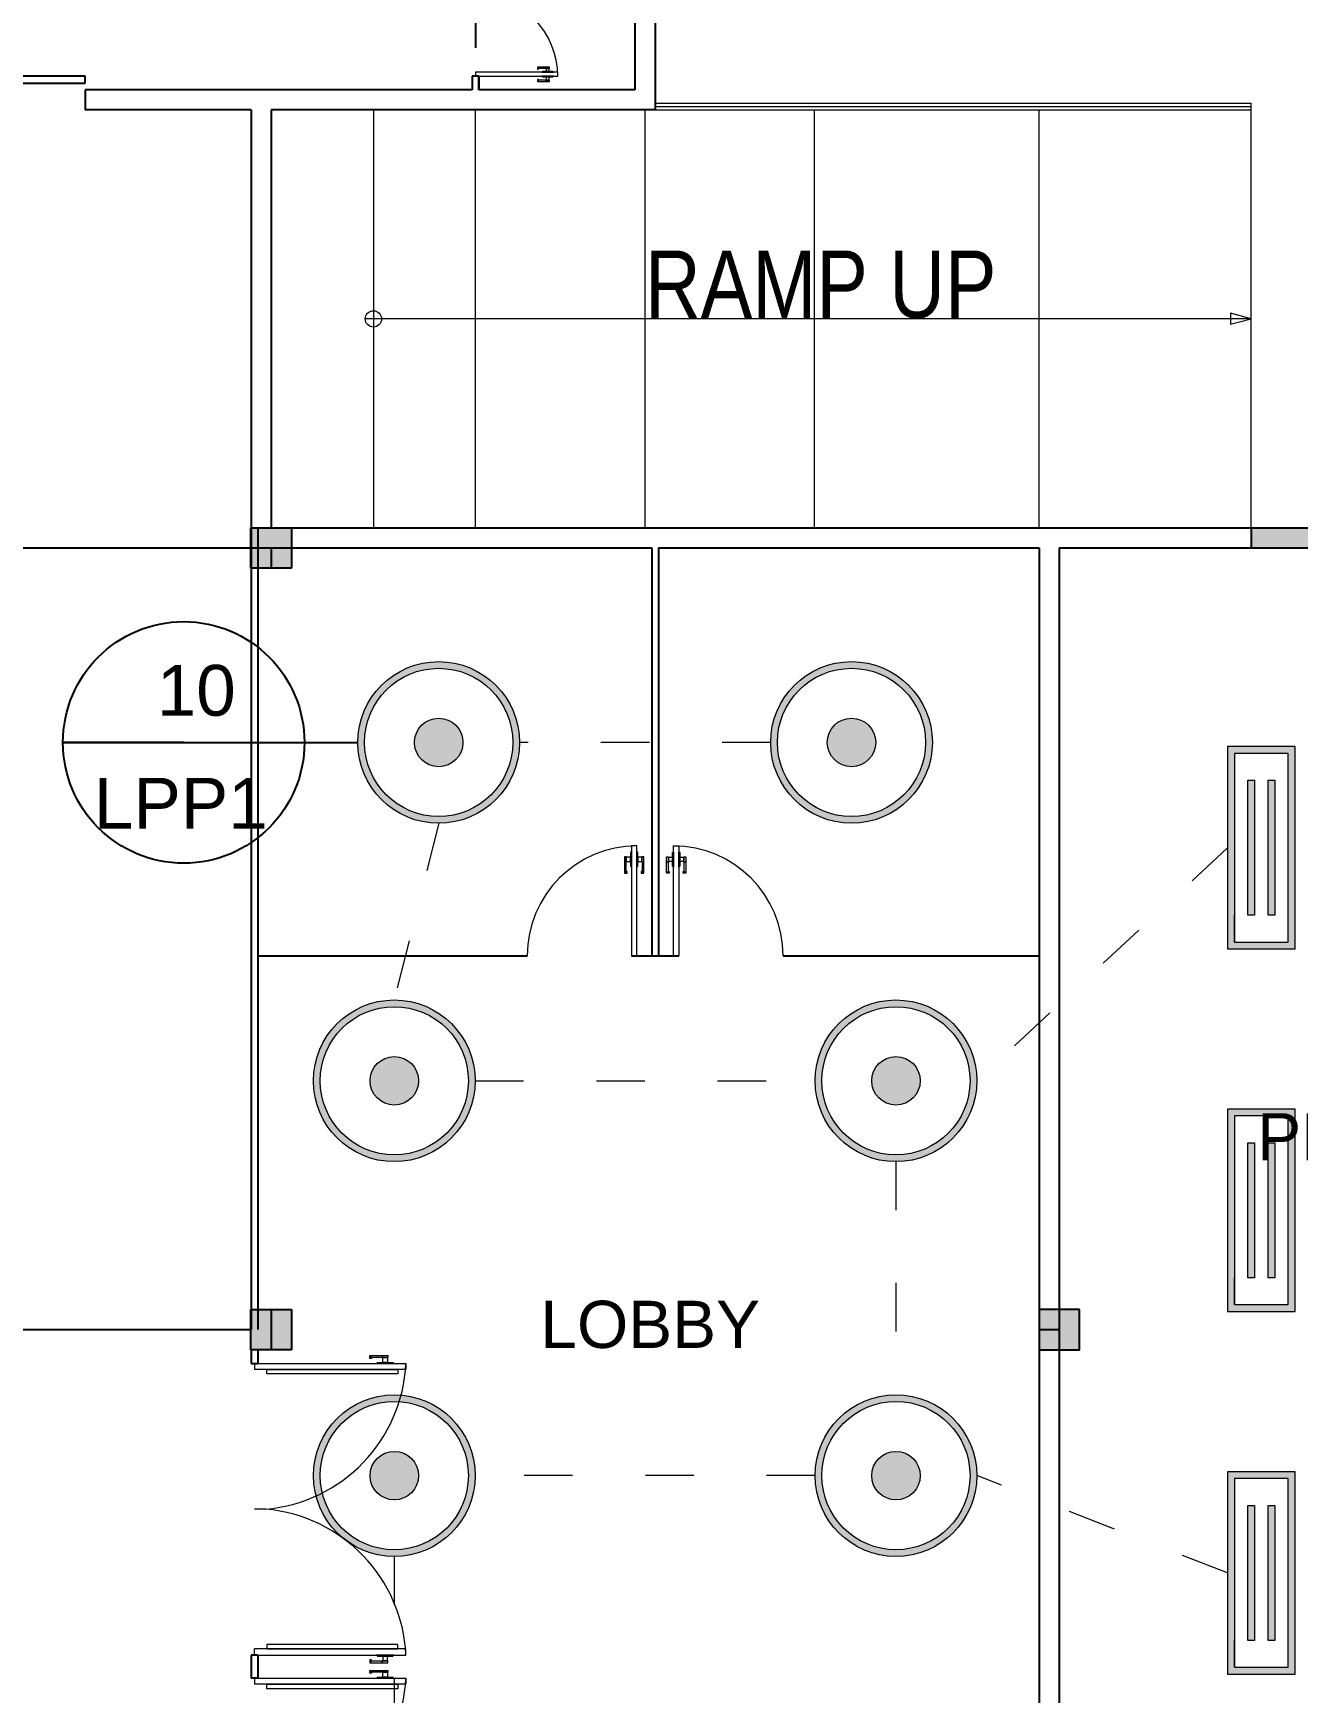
# Model space of a CAD drawing. Header units: millimetres. Extents: x 3339 to 2017737, y 4955 to 2748989.
# Drawn here: x 1427623 to 1437011, y 1282015 to 1294329 of the extents above; entities that cross this region are included whole.
import ezdxf

# ---------------------------------------------------------------- set-up
doc = ezdxf.new("R2010")
doc.units = ezdxf.units.MM
doc.header["$LTSCALE"] = 30
doc.linetypes.add('ACAD_ISO03W100', pattern=[30, 12, -18])
for name, color, linetype, lineweight in [('A-DETL-GENF', 92, 'Continuous', 13), ('A-DOOR', 31, 'Continuous', 13), ('LIGHT LINES', 6, 'ACAD_ISO03W100', 13), ('LIGHTS', 6, 'Continuous', 13), ('STAIR', 1, 'Continuous', 5)]:
    doc.layers.add(name, color=color, linetype=linetype, lineweight=lineweight)
for name, color, linetype in [('DIM LINES', 7, 'Continuous'), ('TEXT', 7, 'Continuous'), ('window', 92, 'Continuous')]:
    doc.layers.add(name, color=color, linetype=linetype)
doc.styles.add('Arial Narrow', font='ARIALN.TTF', dxfattribs={"height": 200})
doc.styles.get("Standard").update_dxf_attribs({"font": 'arial.ttf'})
doc.dimstyles.new('GREEN', dxfattribs={"dimtxt": 1000, "dimasz": 600, "dimexe": 0.18, "dimexo": 0.0625, "dimgap": 0.09, "dimtad": 2, "dimdec": 0, "dimzin": 0, "dimdsep": 46, "dimtxsty": 'Standard', "dimblk": 'ARCHTICK', "dimcen": 0.09, "dimclrd": 3, "dimclre": 3, "dimclrt": 2, "dimadec": 0, "dimazin": 0, "dimtfac": 1, "dimtdec": 0, "dimtofl": 0, "dimtmove": 0, "dimatfit": 3, "dimfxl": 1, "dimtolj": 1, "dimtzin": 0, "dimarcsym": 0})

# ---------------------------------------------------------------- blocks, each defined once
blk = doc.blocks.new('_ArchTick')
at = {"color": 0, "linetype": 'ByBlock', "const_width": 0.15}
blk.add_lwpolyline([(-0.5, -0.5), (0.5, 0.5)], dxfattribs=at)
blk = doc.blocks.new('*D605')
at = {"layer": 'Defpoints', "color": 0, "transparency": 16777216}
for p in [(1412530, 1308509), (1429240, 1308509), (1429240, 1238709)]:
    blk.add_point(p, dxfattribs=at)
at = {"layer": 'DIM LINES', "color": 3, "linetype": 'ByBlock', "lineweight": -2, "transparency": 16777216}
for p, q in [((1429240, 1308509), (1412530, 1308509)), ((1412530, 1238709), (1412530, 1308509)), ((1429240, 1238709), (1412530, 1238709))]:
    blk.add_line(p, q, dxfattribs=at)
at = {"layer": 'DIM LINES', "color": 3, "lineweight": -2, "transparency": 16777216, "xscale": 600, "yscale": 600, "zscale": 600}
for p, rotation in [((1412530, 1308509), 90), ((1412530, 1238709), 270)]:
    blk.add_blockref('_ArchTick', p, dxfattribs=dict(at, rotation=rotation))
at = {"layer": 'DIM LINES', "color": 2, "transparency": 16777216, "insert": (1412020, 1273609), "char_height": 1000, "attachment_point": 5, "rotation": 90}
blk.add_mtext('\\A1;69800', dxfattribs=at)
blk = doc.blocks.new('*D852')
at = {"layer": 'Defpoints', "color": 0, "transparency": 16777216}
for p in [(1473240, 1319497), (1429240, 1308509), (1473240, 1289653)]:
    blk.add_point(p, dxfattribs=at)
at = {"layer": 'DIM LINES', "color": 3, "linetype": 'ByBlock', "lineweight": -2, "transparency": 16777216}
for p, q in [((1429240, 1308509), (1429240, 1319497)), ((1473240, 1289654), (1473240, 1319497)), ((1429240, 1319497), (1473240, 1319497))]:
    blk.add_line(p, q, dxfattribs=at)
at = {"layer": 'DIM LINES', "color": 3, "lineweight": -2, "transparency": 16777216, "xscale": 600, "yscale": 600, "zscale": 600, "rotation": 180}
blk.add_blockref('_ArchTick', (1429240, 1319497), dxfattribs=at)
at = {"layer": 'DIM LINES', "color": 3, "lineweight": -2, "transparency": 16777216, "xscale": 600, "yscale": 600, "zscale": 600}
blk.add_blockref('_ArchTick', (1473240, 1319497), dxfattribs=at)
at = {"layer": 'DIM LINES', "color": 2, "transparency": 16777216, "insert": (1451240, 1320008), "char_height": 1000, "attachment_point": 5}
blk.add_mtext('\\A1;44000', dxfattribs=at)
blk = doc.blocks.new('*D857')
at = {"layer": 'Defpoints', "color": 0, "transparency": 16777216}
for p in [(1417228, 1284709), (1429240, 1284709), (1429240, 1261709)]:
    blk.add_point(p, dxfattribs=at)
at = {"layer": 'DIM LINES', "color": 3, "linetype": 'ByBlock', "lineweight": -2, "transparency": 16777216}
for p, q in [((1429240, 1284709), (1417228, 1284709)), ((1417228, 1261709), (1417228, 1284709)), ((1429240, 1261709), (1417228, 1261709))]:
    blk.add_line(p, q, dxfattribs=at)
at = {"layer": 'DIM LINES', "color": 3, "lineweight": -2, "transparency": 16777216, "xscale": 600, "yscale": 600, "zscale": 600}
for p, rotation in [((1417228, 1284709), 90), ((1417228, 1261709), 270)]:
    blk.add_blockref('_ArchTick', p, dxfattribs=dict(at, rotation=rotation))
at = {"layer": 'DIM LINES', "color": 2, "transparency": 16777216, "insert": (1416717, 1273209), "char_height": 1000, "attachment_point": 5, "rotation": 90}
blk.add_mtext('\\A1;23000', dxfattribs=at)
blk = doc.blocks.new('*D858')
at = {"layer": 'Defpoints', "color": 0, "transparency": 16777216}
for p in [(1417228, 1308509), (1429240, 1308509), (1429240, 1284709)]:
    blk.add_point(p, dxfattribs=at)
at = {"layer": 'DIM LINES', "color": 3, "linetype": 'ByBlock', "lineweight": -2, "transparency": 16777216}
for p, q in [((1429240, 1308509), (1417228, 1308509)), ((1417228, 1284709), (1417228, 1308509)), ((1429240, 1284709), (1417228, 1284709))]:
    blk.add_line(p, q, dxfattribs=at)
at = {"layer": 'DIM LINES', "color": 3, "lineweight": -2, "transparency": 16777216, "xscale": 600, "yscale": 600, "zscale": 600}
for p, rotation in [((1417228, 1308509), 90), ((1417228, 1284709), 270)]:
    blk.add_blockref('_ArchTick', p, dxfattribs=dict(at, rotation=rotation))
at = {"layer": 'DIM LINES', "color": 2, "transparency": 16777216, "insert": (1416717, 1296609), "char_height": 1000, "attachment_point": 5, "rotation": 90}
blk.add_mtext('\\A1;23800', dxfattribs=at)
blk = doc.blocks.new('*D647')
at = {"layer": 'Defpoints', "color": 0, "transparency": 16777216}
for p in [(1429390, 1296509), (1421516, 1290509), (1429390, 1290509)]:
    blk.add_point(p, dxfattribs=at)
at = {"layer": 'DIM LINES', "color": 3, "linetype": 'ByBlock', "lineweight": -2, "transparency": 16777216}
for p, q in [((1429390, 1296509), (1421516, 1296509)), ((1421516, 1296509), (1421516, 1290509)), ((1429390, 1290509), (1421516, 1290509))]:
    blk.add_line(p, q, dxfattribs=at)
at = {"layer": 'DIM LINES', "color": 3, "lineweight": -2, "transparency": 16777216, "xscale": 600, "yscale": 600, "zscale": 600}
for p, rotation in [((1421516, 1296509), 90), ((1421516, 1290509), 270)]:
    blk.add_blockref('_ArchTick', p, dxfattribs=dict(at, rotation=rotation))
at = {"layer": 'DIM LINES', "color": 2, "transparency": 16777216, "insert": (1421006, 1293509), "char_height": 1000, "attachment_point": 5, "rotation": 90}
blk.add_mtext('\\A1;6000', dxfattribs=at)
blk = doc.blocks.new('*D648')
at = {"layer": 'Defpoints', "color": 0, "transparency": 16777216}
for p in [(1429240, 1290509), (1421516, 1284709), (1429240, 1284709)]:
    blk.add_point(p, dxfattribs=at)
at = {"layer": 'DIM LINES', "color": 3, "linetype": 'ByBlock', "lineweight": -2, "transparency": 16777216}
for p, q in [((1429240, 1290509), (1421516, 1290509)), ((1421516, 1290509), (1421516, 1284709)), ((1429240, 1284709), (1421516, 1284709))]:
    blk.add_line(p, q, dxfattribs=at)
at = {"layer": 'DIM LINES', "color": 3, "lineweight": -2, "transparency": 16777216, "xscale": 600, "yscale": 600, "zscale": 600}
for p, rotation in [((1421516, 1290509), 90), ((1421516, 1284709), 270)]:
    blk.add_blockref('_ArchTick', p, dxfattribs=dict(at, rotation=rotation))
at = {"layer": 'DIM LINES', "color": 2, "transparency": 16777216, "insert": (1421006, 1287609), "char_height": 1000, "attachment_point": 5, "rotation": 90}
blk.add_mtext('\\A1;5800', dxfattribs=at)
blk = doc.blocks.new('*D663')
at = {"layer": 'Defpoints', "color": 0, "transparency": 16777216}
for p in [(1421517, 1284709), (1429240, 1284709), (1429240, 1279709)]:
    blk.add_point(p, dxfattribs=at)
at = {"layer": 'DIM LINES', "color": 3, "linetype": 'ByBlock', "lineweight": -2, "transparency": 16777216}
for p, q in [((1429240, 1284709), (1421516, 1284709)), ((1421517, 1279709), (1421517, 1284709)), ((1429240, 1279709), (1421516, 1279709))]:
    blk.add_line(p, q, dxfattribs=at)
at = {"layer": 'DIM LINES', "color": 3, "lineweight": -2, "transparency": 16777216, "xscale": 600, "yscale": 600, "zscale": 600}
for p, rotation in [((1421517, 1284709), 90), ((1421517, 1279709), 270)]:
    blk.add_blockref('_ArchTick', p, dxfattribs=dict(at, rotation=rotation))
at = {"layer": 'DIM LINES', "color": 2, "transparency": 16777216, "insert": (1421006, 1282209), "char_height": 1000, "attachment_point": 5, "rotation": 90}
blk.add_mtext('\\A1;5000', dxfattribs=at)
blk = doc.blocks.new('poste w line 2')
h = blk.add_hatch(color=2)
h.dxf.hatch_style = 1
h.paths.add_polyline_path([(1353, 47318), (1053, 47318), (1053, 47018), (1353, 47018)])
at = {"color": 0}
for p, q in [((1053, 47168), (1053, 47318)), ((1053, 47318), (1353, 47318)), ((1353, 47318), (1353, 47018)), ((1053, 47018), (1053, 47168)), ((1353, 47018), (1053, 47018))]:
    blk.add_line(p, q, dxfattribs=at)

msp = doc.modelspace()

# ---------------------------------------------------------------- hatches: boundary and pattern name
h = msp.add_hatch(color=2)
h.dxf.hatch_style = 1
h.paths.add_polyline_path([(1435390.35, 1284859.357), (1435090.35, 1284859.357), (1435090.35, 1284559.357), (1435390.35, 1284559.357)])
at = {"layer": 'LIGHTS'}
h = msp.add_hatch(color=256, dxfattribs=at)
h.dxf.hatch_style = 1
h.paths.add_polyline_path([(1430033.367, 1289066.497, 1), (1431233.367, 1289066.497, 1)])
h.paths.add_polyline_path([(1431183.367, 1289066.497, -1), (1430083.367, 1289066.497, -1)], flags=16)
h.paths.add_polyline_path([(1430813.367, 1289066.497, -1), (1430453.367, 1289066.497, -1)], flags=0)
h = msp.add_hatch(color=256, dxfattribs=at)
h.dxf.hatch_style = 1
h.paths.add_polyline_path([(1434298.001, 1289066.497, 1), (1433098.001, 1289066.497, 1)])
h.paths.add_polyline_path([(1433148.001, 1289066.497, -1), (1434248.001, 1289066.497, -1)], flags=16)
h.paths.add_polyline_path([(1433518.001, 1289066.497, -1), (1433878.001, 1289066.497, -1)], flags=0)
h = msp.add_hatch(color=256, dxfattribs=at)
h.dxf.hatch_style = 1
h.paths.add_polyline_path([(1430813.367, 1289066.497, 1), (1430453.367, 1289066.497, 1)])
h = msp.add_hatch(color=256, dxfattribs=at)
h.dxf.hatch_style = 1
h.paths.add_polyline_path([(1433878.001, 1289066.497, 1), (1433518.001, 1289066.497, 1)])
h = msp.add_hatch(color=256, dxfattribs=at)
h.dxf.hatch_style = 1
h.paths.add_polyline_path([(1436490.35, 1287535.616), (1436990.35, 1287535.616), (1436990.35, 1289035.616), (1436490.35, 1289035.616)])
h.paths.add_polyline_path([(1436540.35, 1288985.616), (1436940.35, 1288985.616), (1436940.35, 1287585.616), (1436540.35, 1287585.616), (1436540.35, 1287785.616)], flags=16)
h.paths.add_polyline_path([(1436640.35, 1288785.616), (1436690.35, 1288785.616), (1436690.35, 1287785.616), (1436640.35, 1287785.616)], flags=0)
h.paths.add_polyline_path([(1436790.35, 1288785.616), (1436840.35, 1288785.616), (1436840.35, 1287785.616), (1436790.35, 1287785.616)], flags=0)
h = msp.add_hatch(color=256, dxfattribs=at)
h.dxf.hatch_style = 1
h.paths.add_polyline_path([(1436640.35, 1287785.616), (1436690.35, 1287785.616), (1436690.35, 1288785.616), (1436640.35, 1288785.616)])
h = msp.add_hatch(color=256, dxfattribs=at)
h.dxf.hatch_style = 1
h.paths.add_polyline_path([(1436840.35, 1288785.616), (1436790.35, 1288785.616), (1436790.35, 1287785.616), (1436840.35, 1287785.616)])
h = msp.add_hatch(color=256, dxfattribs=at)
h.dxf.hatch_style = 1
h.paths.add_polyline_path([(1430903.74, 1286555.871, 1), (1429703.74, 1286555.871, 1)])
h.paths.add_polyline_path([(1429753.74, 1286555.871, -1), (1430853.74, 1286555.871, -1)], flags=16)
h.paths.add_polyline_path([(1430123.74, 1286555.871, -1), (1430483.74, 1286555.871, -1)], flags=0)
h = msp.add_hatch(color=256, dxfattribs=at)
h.dxf.hatch_style = 1
h.paths.add_polyline_path([(1434627.733, 1286555.871, 1), (1433427.733, 1286555.871, 1)])
h.paths.add_polyline_path([(1433477.733, 1286555.871, -1), (1434577.733, 1286555.871, -1)], flags=16)
h.paths.add_polyline_path([(1433847.733, 1286555.871, -1), (1434207.733, 1286555.871, -1)], flags=0)
h = msp.add_hatch(color=256, dxfattribs=at)
h.dxf.hatch_style = 1
h.paths.add_polyline_path([(1430483.74, 1286555.871, 1), (1430123.74, 1286555.871, 1)])
h = msp.add_hatch(color=256, dxfattribs=at)
h.dxf.hatch_style = 1
h.paths.add_polyline_path([(1434207.733, 1286555.871, 1), (1433847.733, 1286555.871, 1)])
h = msp.add_hatch(color=256, dxfattribs=at)
h.dxf.hatch_style = 1
h.paths.add_polyline_path([(1436490.35, 1284844.799), (1436990.35, 1284844.799), (1436990.35, 1286344.799), (1436490.35, 1286344.799)])
h.paths.add_polyline_path([(1436540.35, 1286294.799), (1436940.35, 1286294.799), (1436940.35, 1284894.799), (1436540.35, 1284894.799), (1436540.35, 1285094.799)], flags=16)
h.paths.add_polyline_path([(1436640.35, 1286094.799), (1436690.35, 1286094.799), (1436690.35, 1285094.799), (1436640.35, 1285094.799)], flags=0)
h.paths.add_polyline_path([(1436790.35, 1286094.799), (1436840.35, 1286094.799), (1436840.35, 1285094.799), (1436790.35, 1285094.799)], flags=0)
h = msp.add_hatch(color=256, dxfattribs=at)
h.dxf.hatch_style = 1
h.paths.add_polyline_path([(1436640.35, 1285094.799), (1436690.35, 1285094.799), (1436690.35, 1286094.799), (1436640.35, 1286094.799)])
h = msp.add_hatch(color=256, dxfattribs=at)
h.dxf.hatch_style = 1
h.paths.add_polyline_path([(1436840.35, 1286094.799), (1436790.35, 1286094.799), (1436790.35, 1285094.799), (1436840.35, 1285094.799)])
h = msp.add_hatch(color=256, dxfattribs=at)
h.dxf.hatch_style = 1
h.paths.add_polyline_path([(1430354.45, 1284224.272, -0.011193546), (1430340.423, 1284175.194, -0.394796652), (1430853.74, 1283626.419, -0.887885141), (1429769.149, 1283497.143, -0.011193546), (1429723.163, 1283474.99, 0.158796574), (1429923.797, 1283162.044, -0.00949004), (1429958.258, 1283135.866, 0.607745938), (1430903.74, 1283626.419, 0.38964103)])
h.paths.add_polyline_path([(1430340.423, 1284175.194, 0.011193546), (1430354.45, 1284224.272, 0.439220603), (1429703.74, 1283626.419, 0.063871705), (1429723.163, 1283474.99, 0.011193546), (1429769.149, 1283497.143, -0.059386483), (1429753.74, 1283626.419, -0.433900774)])
h = msp.add_hatch(color=256, dxfattribs=at)
h.dxf.hatch_style = 1
h.paths.add_polyline_path([(1434627.733, 1283626.419, 1), (1433427.733, 1283626.419, 1)])
h.paths.add_polyline_path([(1433477.733, 1283626.419, -1), (1434577.733, 1283626.419, -1)], flags=16)
h.paths.add_polyline_path([(1433847.733, 1283626.419, -1), (1434207.733, 1283626.419, -1)], flags=0)
h = msp.add_hatch(color=256, dxfattribs=at)
h.dxf.hatch_style = 1
h.paths.add_polyline_path([(1430483.74, 1283626.419, 1), (1430123.74, 1283626.419, 1)])
h = msp.add_hatch(color=256, dxfattribs=at)
h.dxf.hatch_style = 1
h.paths.add_polyline_path([(1434207.733, 1283626.419, 1), (1433847.733, 1283626.419, 1)])
h = msp.add_hatch(color=256, dxfattribs=at)
h.dxf.hatch_style = 1
h.paths.add_polyline_path([(1436490.35, 1282153.981), (1436990.35, 1282153.981), (1436990.35, 1283653.981), (1436490.35, 1283653.981)])
h.paths.add_polyline_path([(1436540.35, 1283603.981), (1436940.35, 1283603.981), (1436940.35, 1282203.981), (1436540.35, 1282203.981), (1436540.35, 1282403.981)], flags=16)
h.paths.add_polyline_path([(1436640.35, 1283403.981), (1436690.35, 1283403.981), (1436690.35, 1282403.981), (1436640.35, 1282403.981)], flags=0)
h.paths.add_polyline_path([(1436790.35, 1283403.981), (1436840.35, 1283403.981), (1436840.35, 1282403.981), (1436790.35, 1282403.981)], flags=0)
h = msp.add_hatch(color=256, dxfattribs=at)
h.dxf.hatch_style = 1
h.paths.add_polyline_path([(1436640.35, 1282403.981), (1436690.35, 1282403.981), (1436690.35, 1283403.981), (1436640.35, 1283403.981)])
h = msp.add_hatch(color=256, dxfattribs=at)
h.dxf.hatch_style = 1
h.paths.add_polyline_path([(1436840.35, 1283403.981), (1436790.35, 1283403.981), (1436790.35, 1282403.981), (1436840.35, 1282403.981)])
at = {"layer": 'window'}
h = msp.add_hatch(dxfattribs=at)
h.set_pattern_fill('ANSI31', color=256)
h.set_pattern_definition([(45, (1283419.20686, 1237541.24652), (-0.08838834765, 0.08838834765), [])])
h.paths.add_polyline_path([(1438092.1, 1290659.357), (1436665.35, 1290659.357), (1436665.35, 1290509.357), (1438092.1, 1290509.357)])

# ---------------------------------------------------------------- linework, layer by layer
at = {"color": 0}
for p, q in [((1432240.35, 1296509.357), (1432240.35, 1293909.357)), ((1432090.35, 1296359.357), (1432090.35, 1293909.357)), ((1432240.35, 1296359.357), (1432240.35, 1293759.357)), ((1430907.017, 1294619.345), (1430907.017, 1294219.345)), ((1428009.795, 1294009.357), (1426990.35, 1294009.357)), ((1428009.795, 1293959.357), (1428009.795, 1294009.357)), ((1430882.017, 1294009.357), (1430882.017, 1293909.357)), ((1430932.017, 1294009.357), (1430882.017, 1294009.357)), ((1430932.017, 1294009.357), (1430932.017, 1293909.357)), ((1430932.017, 1293909.357), (1430932.017, 1294009.357)), ((1426990.35, 1293959.357), (1428009.795, 1293959.357)), ((1428009.795, 1293909.357), (1428009.795, 1293759.357)), ((1430882.017, 1293909.357), (1428009.795, 1293909.357)), ((1432090.35, 1293909.357), (1430932.017, 1293909.357)), ((1429240.35, 1293759.357), (1428009.795, 1293759.357)), ((1429240.35, 1293759.357), (1429240.35, 1290509.357)), ((1429390.35, 1293759.357), (1429390.35, 1290659.357)), ((1432240.35, 1293759.357), (1429390.35, 1293759.357)), ((1429240.35, 1293584.357), (1429240.35, 1284709.357)), ((1429240.35, 1293584.357), (1429240.35, 1284709.357)), ((1429290.35, 1290659.357), (1429290.35, 1284709.357)), ((1429390.35, 1290659.357), (1439518.85, 1290659.357)), ((1429390.35, 1290509.357), (1432215.35, 1290509.357)), ((1432265.35, 1290509.357), (1435090.35, 1290509.357)), ((1435090.35, 1290509.357), (1435090.35, 1280699.357)), ((1435240.35, 1290509.357), (1439490.35, 1290509.357)), ((1435240.35, 1290509.357), (1435240.35, 1281286.857)), ((1435090.35, 1284709.357), (1435240.35, 1284709.357))]:
    msp.add_line(p, q, dxfattribs=at)
for p, q in [((1429390.35, 1293584.357), (1429390.35, 1290659.357)), ((1429390.35, 1290509.357), (1429390.35, 1290359.357)), ((1432215.35, 1290509.357), (1432215.35, 1287484.357)), ((1432265.35, 1290509.357), (1432265.35, 1287484.357)), ((1428740.479, 1289066.497), (1427840.479, 1289066.497)), ((1427840.479, 1289066.497), (1429640.479, 1289066.497)), ((1429640.479, 1289066.497), (1430033.367, 1289066.497)), ((1429290.35, 1287484.357), (1431290.35, 1287484.357)), ((1432064.35, 1287484.357), (1432416.35, 1287484.357)), ((1433190.35, 1287484.357), (1435090.35, 1287484.357)), ((1429390.35, 1284859.357), (1429390.35, 1284559.357)), ((1429240.35, 1284559.357), (1429240.35, 1284459.357)), ((1429240.35, 1284559.357), (1429240.35, 1284459.357)), ((1429290.35, 1284559.357), (1429290.35, 1284459.357)), ((1429240.35, 1284459.357), (1429290.35, 1284459.357)), ((1429240.35, 1282294.857), (1429240.35, 1282123.857)), ((1429290.35, 1282294.857), (1429240.35, 1282294.857)), ((1429240.35, 1282294.857), (1429240.35, 1282123.857)), ((1429290.35, 1282294.857), (1429240.35, 1282294.857)), ((1429290.35, 1282294.857), (1429290.35, 1282123.857)), ((1429290.35, 1282123.857), (1429240.35, 1282123.857)), ((1429290.35, 1282123.857), (1429240.35, 1282123.857))]:
    msp.add_line(p, q)
msp.add_lwpolyline([(1435390.35, 1284859.357), (1435090.35, 1284859.357), (1435090.35, 1284559.357), (1435390.35, 1284559.357), (1435390.35, 1284859.357)], close=True)
msp.add_circle((1428740.479, 1289066.497), 896.27)
at = {"layer": 'A-DETL-GENF'}
for p, q in [((1431366.424, 1294077.457), (1431366.424, 1294063.087)), ((1431428.229, 1294077.457), (1431366.424, 1294077.457)), ((1431366.424, 1294063.087), (1431375.315, 1294063.087)), ((1431375.315, 1294068.872), (1431366.729, 1294077.457)), ((1431375.315, 1294063.087), (1431375.315, 1294068.872)), ((1431375.315, 1294068.872), (1431428.229, 1294068.872)), ((1431404.417, 1294044.12), (1431399.654, 1294039.357)), ((1431399.654, 1294039.357), (1431485.379, 1294039.357)), ((1431485.379, 1294009.357), (1431399.654, 1294009.357)), ((1431399.654, 1294009.357), (1431404.417, 1294004.595)), ((1431480.617, 1294044.12), (1431404.417, 1294044.12)), ((1431428.229, 1294068.872), (1431428.229, 1294077.457)), ((1431456.804, 1294077.457), (1431428.229, 1294077.457)), ((1431428.229, 1294077.457), (1431428.229, 1294067.932)), ((1431428.229, 1294067.932), (1431456.804, 1294067.932)), ((1431430.61, 1294067.932), (1431430.61, 1294044.12)), ((1431454.423, 1294067.932), (1431430.61, 1294067.932)), ((1431430.61, 1294044.12), (1431454.423, 1294044.12)), ((1431454.423, 1294044.12), (1431454.423, 1294067.932)), ((1431456.804, 1294067.932), (1431456.804, 1294077.457)), ((1431485.379, 1294039.357), (1431480.617, 1294044.12)), ((1431480.617, 1294004.595), (1431485.379, 1294009.357)), ((1431375.315, 1293985.628), (1431366.424, 1293985.628)), ((1431366.424, 1293985.628), (1431366.424, 1293971.257)), ((1431366.424, 1293971.257), (1431428.229, 1293971.257)), ((1431375.315, 1293979.843), (1431366.729, 1293971.257)), ((1431375.315, 1293979.843), (1431375.315, 1293985.628)), ((1431428.229, 1293979.843), (1431375.315, 1293979.843)), ((1431404.417, 1294004.595), (1431480.617, 1294004.595)), ((1431428.229, 1293980.782), (1431428.229, 1293971.257)), ((1431456.804, 1293980.782), (1431428.229, 1293980.782)), ((1431428.229, 1293971.257), (1431428.229, 1293979.843)), ((1431428.229, 1293971.257), (1431456.804, 1293971.257)), ((1431454.423, 1294004.595), (1431430.61, 1294004.595)), ((1431430.61, 1294004.595), (1431430.61, 1293980.782)), ((1431430.61, 1293980.782), (1431454.423, 1293980.782)), ((1431454.423, 1293980.782), (1431454.423, 1294004.595)), ((1431456.804, 1293971.257), (1431456.804, 1293980.782)), ((1432064.35, 1288255.507), (1432058, 1288249.157)), ((1432058, 1288249.157), (1432058, 1288147.557)), ((1432064.35, 1288141.207), (1432064.35, 1288255.507)), ((1432104.35, 1288255.507), (1432104.35, 1288141.207)), ((1432110.7, 1288249.157), (1432104.35, 1288255.507)), ((1432110.7, 1288147.557), (1432110.7, 1288249.157)), ((1432370, 1288249.157), (1432376.35, 1288255.507)), ((1432370, 1288147.557), (1432370, 1288249.157)), ((1432376.35, 1288255.507), (1432376.35, 1288141.207)), ((1432416.35, 1288255.507), (1432422.7, 1288249.157)), ((1432416.35, 1288141.207), (1432416.35, 1288255.507)), ((1432422.7, 1288249.157), (1432422.7, 1288147.557)), ((1432026.25, 1288217.407), (1432013.55, 1288217.407)), ((1432013.55, 1288217.407), (1432013.55, 1288179.307)), ((1432024.997, 1288179.307), (1432013.55, 1288179.307)), ((1432013.55, 1288179.307), (1432013.55, 1288096.9)), ((1432013.55, 1288179.307), (1432026.25, 1288179.307)), ((1432024.997, 1288108.755), (1432013.55, 1288097.308)), ((1432013.55, 1288096.9), (1432032.711, 1288096.9)), ((1432024.997, 1288108.755), (1432024.997, 1288179.307)), ((1432032.711, 1288108.755), (1432024.997, 1288108.755)), ((1432026.25, 1288179.307), (1432026.25, 1288217.407)), ((1432058, 1288214.232), (1432026.25, 1288214.232)), ((1432026.25, 1288214.232), (1432026.25, 1288182.482)), ((1432026.25, 1288182.482), (1432058, 1288182.482)), ((1432032.711, 1288096.9), (1432032.711, 1288108.755)), ((1432058, 1288182.482), (1432058, 1288214.232)), ((1432058, 1288147.557), (1432064.35, 1288141.207)), ((1432104.35, 1288141.207), (1432110.7, 1288147.557)), ((1432142.45, 1288214.232), (1432110.7, 1288214.232)), ((1432110.7, 1288214.232), (1432110.7, 1288182.482)), ((1432110.7, 1288182.482), (1432142.45, 1288182.482)), ((1432143.703, 1288108.755), (1432135.989, 1288108.755)), ((1432135.989, 1288108.755), (1432135.989, 1288096.9)), ((1432135.989, 1288096.9), (1432155.15, 1288096.9)), ((1432155.15, 1288217.407), (1432142.45, 1288217.407)), ((1432142.45, 1288217.407), (1432142.45, 1288179.307)), ((1432142.45, 1288182.482), (1432142.45, 1288214.232)), ((1432142.45, 1288179.307), (1432155.15, 1288179.307)), ((1432155.15, 1288179.307), (1432143.703, 1288179.307)), ((1432143.703, 1288179.307), (1432143.703, 1288108.755)), ((1432143.703, 1288108.755), (1432155.15, 1288097.308)), ((1432155.15, 1288179.307), (1432155.15, 1288217.407)), ((1432155.15, 1288096.9), (1432155.15, 1288179.307)), ((1432325.55, 1288179.307), (1432325.55, 1288217.407)), ((1432325.55, 1288217.407), (1432338.25, 1288217.407)), ((1432325.55, 1288096.9), (1432325.55, 1288179.307)), ((1432325.55, 1288179.307), (1432336.997, 1288179.307)), ((1432338.25, 1288179.307), (1432325.55, 1288179.307)), ((1432336.997, 1288108.755), (1432325.55, 1288097.308)), ((1432344.711, 1288096.9), (1432325.55, 1288096.9)), ((1432336.997, 1288179.307), (1432336.997, 1288108.755)), ((1432336.997, 1288108.755), (1432344.711, 1288108.755)), ((1432338.25, 1288217.407), (1432338.25, 1288179.307)), ((1432338.25, 1288182.482), (1432338.25, 1288214.232)), ((1432338.25, 1288214.232), (1432370, 1288214.232)), ((1432370, 1288182.482), (1432338.25, 1288182.482)), ((1432344.711, 1288108.755), (1432344.711, 1288096.9)), ((1432370, 1288214.232), (1432370, 1288182.482)), ((1432376.35, 1288141.207), (1432370, 1288147.557)), ((1432422.7, 1288147.557), (1432416.35, 1288141.207)), ((1432422.7, 1288182.482), (1432422.7, 1288214.232)), ((1432422.7, 1288214.232), (1432454.45, 1288214.232)), ((1432454.45, 1288182.482), (1432422.7, 1288182.482)), ((1432447.989, 1288096.9), (1432447.989, 1288108.755)), ((1432447.989, 1288108.755), (1432455.703, 1288108.755)), ((1432467.15, 1288096.9), (1432447.989, 1288096.9)), ((1432454.45, 1288179.307), (1432454.45, 1288217.407)), ((1432454.45, 1288217.407), (1432467.15, 1288217.407)), ((1432454.45, 1288214.232), (1432454.45, 1288182.482)), ((1432467.15, 1288179.307), (1432454.45, 1288179.307)), ((1432455.703, 1288108.755), (1432455.703, 1288179.307)), ((1432455.703, 1288179.307), (1432467.15, 1288179.307)), ((1432455.703, 1288108.755), (1432467.15, 1288097.308)), ((1432467.15, 1288217.407), (1432467.15, 1288179.307)), ((1432467.15, 1288179.307), (1432467.15, 1288096.9)), ((1429356.408, 1284414.357), (1430330.658, 1284414.357)), ((1429356.408, 1284380.607), (1429356.408, 1284414.357)), ((1430121.523, 1284516.507), (1430214.231, 1284516.507)), ((1430121.523, 1284494.951), (1430121.523, 1284516.507)), ((1430134.86, 1284494.951), (1430121.523, 1284494.951)), ((1430134.86, 1284503.629), (1430121.982, 1284516.507)), ((1430214.231, 1284503.629), (1430134.86, 1284503.629)), ((1430134.86, 1284503.629), (1430134.86, 1284494.951)), ((1430171.369, 1284459.357), (1430178.513, 1284466.501)), ((1430299.956, 1284459.357), (1430171.369, 1284459.357)), ((1430178.513, 1284466.501), (1430292.813, 1284466.501)), ((1430214.231, 1284516.507), (1430214.231, 1284503.629)), ((1430214.231, 1284502.22), (1430214.231, 1284516.507)), ((1430214.231, 1284516.507), (1430257.094, 1284516.507)), ((1430257.094, 1284502.22), (1430214.231, 1284502.22)), ((1430217.803, 1284502.22), (1430253.522, 1284502.22)), ((1430217.803, 1284466.501), (1430217.803, 1284502.22)), ((1430253.522, 1284466.501), (1430217.803, 1284466.501)), ((1430253.522, 1284502.22), (1430253.522, 1284466.501)), ((1430257.094, 1284516.507), (1430257.094, 1284502.22)), ((1430292.813, 1284466.501), (1430299.956, 1284459.357)), ((1430330.658, 1284414.357), (1430330.658, 1284380.607)), ((1430330.658, 1284380.607), (1429356.408, 1284380.607)), ((1430330.658, 1282373.607), (1429356.408, 1282373.607)), ((1429356.408, 1282373.607), (1429356.408, 1282339.857)), ((1429356.408, 1282339.857), (1430330.658, 1282339.857)), ((1430330.658, 1282339.857), (1430330.658, 1282373.607)), ((1430134.86, 1282259.263), (1430121.523, 1282259.263)), ((1430121.523, 1282259.263), (1430121.523, 1282237.707)), ((1430121.523, 1282237.707), (1430214.231, 1282237.707)), ((1430134.86, 1282250.585), (1430121.982, 1282237.707)), ((1430134.86, 1282250.585), (1430134.86, 1282259.263)), ((1430214.231, 1282250.585), (1430134.86, 1282250.585)), ((1430299.956, 1282294.857), (1430171.369, 1282294.857)), ((1430171.369, 1282294.857), (1430178.513, 1282287.714)), ((1430178.513, 1282287.714), (1430292.813, 1282287.714)), ((1430214.231, 1282251.995), (1430214.231, 1282237.707)), ((1430257.094, 1282251.995), (1430214.231, 1282251.995)), ((1430214.231, 1282237.707), (1430214.231, 1282250.585)), ((1430214.231, 1282237.707), (1430257.094, 1282237.707)), ((1430253.522, 1282287.714), (1430217.803, 1282287.714)), ((1430217.803, 1282287.714), (1430217.803, 1282251.995)), ((1430217.803, 1282251.995), (1430253.522, 1282251.995)), ((1430253.522, 1282251.995), (1430253.522, 1282287.714)), ((1430257.094, 1282237.707), (1430257.094, 1282251.995)), ((1430292.813, 1282287.714), (1430299.956, 1282294.857)), ((1429356.408, 1282078.857), (1430330.658, 1282078.857)), ((1429356.408, 1282045.107), (1429356.408, 1282078.857)), ((1430121.523, 1282181.007), (1430214.231, 1282181.007)), ((1430121.523, 1282159.451), (1430121.523, 1282181.007)), ((1430134.86, 1282159.451), (1430121.523, 1282159.451)), ((1430134.86, 1282168.129), (1430121.982, 1282181.007)), ((1430214.231, 1282168.129), (1430134.86, 1282168.129)), ((1430134.86, 1282168.129), (1430134.86, 1282159.451)), ((1430171.369, 1282123.857), (1430178.513, 1282131.001)), ((1430299.956, 1282123.857), (1430171.369, 1282123.857)), ((1430178.513, 1282131.001), (1430292.813, 1282131.001)), ((1430214.231, 1282181.007), (1430214.231, 1282168.129)), ((1430214.231, 1282166.72), (1430214.231, 1282181.007)), ((1430214.231, 1282181.007), (1430257.094, 1282181.007)), ((1430257.094, 1282166.72), (1430214.231, 1282166.72)), ((1430217.803, 1282166.72), (1430253.522, 1282166.72)), ((1430217.803, 1282131.001), (1430217.803, 1282166.72)), ((1430253.522, 1282131.001), (1430217.803, 1282131.001)), ((1430253.522, 1282166.72), (1430253.522, 1282131.001)), ((1430257.094, 1282181.007), (1430257.094, 1282166.72)), ((1430292.813, 1282131.001), (1430299.956, 1282123.857)), ((1430330.658, 1282078.857), (1430330.658, 1282045.107)), ((1430330.658, 1282045.107), (1429356.408, 1282045.107))]:
    msp.add_line(p, q, dxfattribs=at)
at = {"layer": 'A-DOOR', "lineweight": 18}
for p, q in [((1430907.017, 1294039.357), (1430907.017, 1294009.357)), ((1431517.517, 1294039.357), (1430907.017, 1294039.357)), ((1430907.017, 1294009.357), (1431517.517, 1294009.357)), ((1431517.517, 1294009.357), (1431517.517, 1294039.357)), ((1432104.35, 1288298.357), (1432064.35, 1288298.357)), ((1432064.35, 1288298.357), (1432064.35, 1287484.357)), ((1432104.35, 1287484.357), (1432104.35, 1288298.357)), ((1432376.35, 1287484.357), (1432376.35, 1288298.357)), ((1432376.35, 1288298.357), (1432416.35, 1288298.357)), ((1432416.35, 1288298.357), (1432416.35, 1287484.357)), ((1432064.35, 1287484.357), (1432104.35, 1287484.357)), ((1432416.35, 1287484.357), (1432376.35, 1287484.357)), ((1429265.35, 1284459.357), (1430390.35, 1284459.357)), ((1429265.35, 1284459.357), (1429265.35, 1284414.357)), ((1430390.35, 1284414.357), (1429265.35, 1284414.357)), ((1430390.35, 1284459.357), (1430390.35, 1284414.357)), ((1430390.35, 1282339.857), (1429265.35, 1282339.857)), ((1429265.35, 1282294.857), (1429265.35, 1282339.857)), ((1430390.35, 1282294.857), (1430390.35, 1282339.857)), ((1429265.35, 1282294.857), (1430390.35, 1282294.857)), ((1429265.35, 1282123.857), (1430390.35, 1282123.857)), ((1429265.35, 1282123.857), (1429265.35, 1282078.857)), ((1430390.35, 1282078.857), (1429265.35, 1282078.857)), ((1430390.35, 1282123.857), (1430390.35, 1282078.857))]:
    msp.add_line(p, q, dxfattribs=at)
at = {"layer": 'A-DOOR'}
msp.add_line((1429350.059, 1283377.107), (1429265.35, 1283377.107), dxfattribs=at)
for centre, radius, start, end in [((1430907.017, 1294009.357), 610.5, 0, 87.6530792), ((1432104.35, 1287484.357), 814, 90, 180), ((1432376.35, 1287484.357), 814, 0, 90), ((1429251.454, 1284512.994), 1140.158, 274.961307, 357.3036501), ((1429251.454, 1282241.221), 1140.158, 2.6963499, 85.038693), ((1429251.454, 1282177.494), 1140.158, 274.961307, 357.3036501)]:
    msp.add_arc(centre, radius, start, end, dxfattribs=at)
at = {"layer": 'LIGHT LINES'}
for p, q in [((1433098.001, 1289066.497), (1431233.367, 1289066.497)), ((1430633.367, 1288466.497), (1430303.74, 1287155.871)), ((1436490.35, 1288285.616), (1434627.733, 1286555.871)), ((1439490.35, 1288285.616), (1436990.35, 1288285.616)), ((1430903.74, 1286555.871), (1433427.733, 1286555.871)), ((1434027.733, 1285955.871), (1434027.733, 1284226.419)), ((1439490.35, 1285594.799), (1436990.35, 1285594.799)), ((1433427.733, 1283626.419), (1430903.74, 1283626.419)), ((1436490.35, 1282903.981), (1434627.733, 1283626.419)), ((1430303.74, 1283026.419), (1430303.74, 1281296.967)), ((1439490.35, 1282903.981), (1436990.35, 1282903.981))]:
    msp.add_line(p, q, dxfattribs=at)
at = {"layer": 'LIGHTS'}
for p, q in [((1436490.35, 1289035.616), (1436490.35, 1287535.616)), ((1436990.35, 1289035.616), (1436490.35, 1289035.616)), ((1436540.35, 1288985.616), (1436540.35, 1287585.616)), ((1436940.35, 1288985.616), (1436540.35, 1288985.616)), ((1436940.35, 1287585.616), (1436940.35, 1288985.616)), ((1436990.35, 1287535.616), (1436990.35, 1289035.616)), ((1436640.35, 1287785.616), (1436640.35, 1288785.616)), ((1436640.35, 1288785.616), (1436690.35, 1288785.616)), ((1436690.35, 1288785.616), (1436690.35, 1287785.616)), ((1436790.35, 1287785.616), (1436790.35, 1288785.616)), ((1436790.35, 1288785.616), (1436840.35, 1288785.616)), ((1436840.35, 1288785.616), (1436840.35, 1287785.616)), ((1436540.35, 1287585.616), (1436540.35, 1287785.616)), ((1436690.35, 1287785.616), (1436640.35, 1287785.616)), ((1436840.35, 1287785.616), (1436790.35, 1287785.616)), ((1436490.35, 1287535.616), (1436990.35, 1287535.616)), ((1436540.35, 1287585.616), (1436940.35, 1287585.616)), ((1436490.35, 1286344.799), (1436490.35, 1284844.799)), ((1436990.35, 1286344.799), (1436490.35, 1286344.799)), ((1436540.35, 1286294.799), (1436540.35, 1284894.799)), ((1436940.35, 1286294.799), (1436540.35, 1286294.799)), ((1436940.35, 1284894.799), (1436940.35, 1286294.799)), ((1436990.35, 1284844.799), (1436990.35, 1286344.799)), ((1436640.35, 1285094.799), (1436640.35, 1286094.799)), ((1436640.35, 1286094.799), (1436690.35, 1286094.799)), ((1436690.35, 1286094.799), (1436690.35, 1285094.799)), ((1436790.35, 1285094.799), (1436790.35, 1286094.799)), ((1436790.35, 1286094.799), (1436840.35, 1286094.799)), ((1436840.35, 1286094.799), (1436840.35, 1285094.799)), ((1436540.35, 1284894.799), (1436540.35, 1285094.799)), ((1436690.35, 1285094.799), (1436640.35, 1285094.799)), ((1436840.35, 1285094.799), (1436790.35, 1285094.799)), ((1436540.35, 1284894.799), (1436940.35, 1284894.799)), ((1436490.35, 1284844.799), (1436990.35, 1284844.799)), ((1436490.35, 1283653.981), (1436490.35, 1282153.981)), ((1436990.35, 1283653.981), (1436490.35, 1283653.981)), ((1436540.35, 1283603.981), (1436540.35, 1282203.981)), ((1436940.35, 1283603.981), (1436540.35, 1283603.981)), ((1436940.35, 1282203.981), (1436940.35, 1283603.981)), ((1436990.35, 1282153.981), (1436990.35, 1283653.981)), ((1436640.35, 1282403.981), (1436640.35, 1283403.981)), ((1436640.35, 1283403.981), (1436690.35, 1283403.981)), ((1436690.35, 1283403.981), (1436690.35, 1282403.981)), ((1436790.35, 1282403.981), (1436790.35, 1283403.981)), ((1436790.35, 1283403.981), (1436840.35, 1283403.981)), ((1436840.35, 1283403.981), (1436840.35, 1282403.981)), ((1436540.35, 1282203.981), (1436540.35, 1282403.981)), ((1436690.35, 1282403.981), (1436640.35, 1282403.981)), ((1436840.35, 1282403.981), (1436790.35, 1282403.981)), ((1436540.35, 1282203.981), (1436940.35, 1282203.981)), ((1436490.35, 1282153.981), (1436990.35, 1282153.981))]:
    msp.add_line(p, q, dxfattribs=at)
for centre, radius in [((1430633.367, 1289066.497), 600), ((1430633.367, 1289066.497), 550), ((1433698.001, 1289066.497), 600), ((1433698.001, 1289066.497), 550), ((1430633.367, 1289066.497), 180), ((1433698.001, 1289066.497), 180), ((1430303.74, 1286555.871), 600), ((1434027.733, 1286555.871), 600), ((1430303.74, 1286555.871), 550), ((1434027.733, 1286555.871), 550), ((1430303.74, 1286555.871), 180), ((1434027.733, 1286555.871), 180), ((1430303.74, 1283626.419), 600), ((1430303.74, 1283626.419), 550), ((1434027.733, 1283626.419), 600), ((1434027.733, 1283626.419), 550), ((1430303.74, 1283626.419), 180), ((1434027.733, 1283626.419), 180)]:
    msp.add_circle(centre, radius, dxfattribs=at)
at = {"layer": 'STAIR'}
for p, q in [((1432240.35, 1293809.357), (1436665.35, 1293809.357)), ((1432240.35, 1293784.357), (1436665.35, 1293784.357)), ((1436665.35, 1290659.357), (1436665.35, 1293809.357)), ((1430148.683, 1293759.357), (1430148.683, 1290659.357)), ((1430907.017, 1290659.357), (1430907.017, 1293759.357)), ((1432165.35, 1290659.357), (1432165.35, 1293759.357)), ((1432240.35, 1293759.357), (1436665.35, 1293759.357)), ((1433423.683, 1290659.357), (1433423.683, 1293759.357)), ((1435090.35, 1290659.357), (1435090.35, 1293759.357))]:
    msp.add_line(p, q, dxfattribs=at)
at = {"layer": 'STAIR', "color": 1}
for p, q in [((1436665.35, 1292209.357), (1430088.304, 1292209.357)), ((1436665.35, 1292209.357), (1436511.952, 1292251.322)), ((1436511.952, 1292251.322), (1436511.952, 1292170.558)), ((1436511.952, 1292170.558), (1436665.35, 1292209.357))]:
    msp.add_line(p, q, dxfattribs=at)
msp.add_circle((1430148.683, 1292209.357), 60.379, dxfattribs=at)
at = {"layer": 'window'}
msp.add_line((1436665.35, 1290659.357), (1436665.35, 1290509.357), dxfattribs=at)

# ---------------------------------------------------------------- block references
at = {"color": 0}
for p in [(1428186.859, 1243341.247), (1428186.859, 1237541.247)]:
    msp.add_blockref('poste w line 2', p, dxfattribs=at)

# ---------------------------------------------------------------- texts
at = {"char_height": 377.35925, "attachment_point": 1}
for s, insert in [('\\pxt0.39537;10', (1428540.479, 1289641.836)), ('\\pxqc,t0.39537;LPP1', (1428530.479, 1288803.856))]:
    msp.add_mtext_dynamic_manual_height_columns(s, width=377.35925, gutter_width=1886.796, heights=[0], dxfattribs=dict(at, insert=insert))
at = {"layer": 'STAIR', "color": 1, "insert": (1432165.35, 1292209.357), "char_height": 500, "attachment_point": 7, "style": 'Arial Narrow'}
msp.add_mtext_dynamic_manual_height_columns('RAMP UP', width=2734.67667, gutter_width=1011.132, heights=[253.4], dxfattribs=at)
at = {"layer": 'TEXT', "char_height": 350, "attachment_point": 1}
for s, insert in [('\\pxqc;PROD. OFFICE', (1436599.876, 1286315.693)), ('\\pxqc;LOBBY', (1430354.857, 1284923.644))]:
    msp.add_mtext_dynamic_manual_height_columns(s, width=3697.46149, gutter_width=0, heights=[1406.025], dxfattribs=dict(at, insert=insert))

# ---------------------------------------------------------------- dimensions: what is measured, and where the dimension line sits
at = {"layer": 'DIM LINES', "color": 0}
dim = msp.add_linear_dim(base=(1473240.35, 1319496.948), p1=(1429240.35, 1308509.357), p2=(1473240.35, 1289653.482), dimstyle='GREEN', dxfattribs=at)
dim.commit()
dim.dimension.update_dxf_attribs({"geometry": '*D852', "text_midpoint": (1451240.35, 1320007.611)})
for base, p1, p2, picture, middle in [((1412530.319, 1308509.357), (1429240.35, 1238709.357), (1429240.35, 1308509.357), '*D605', (1412019.656, 1273609.357)), ((1417227.976, 1308509.357), (1429240.35, 1284709.357), (1429240.35, 1308509.357), '*D858', (1416716.972, 1296609.357)), ((1421516.226, 1290509.357), (1429390.35, 1296509.357), (1429390.35, 1290509.357), '*D647', (1421005.563, 1293509.357)), ((1421516.226, 1284709.357), (1429240.35, 1290509.357), (1429240.35, 1284709.357), '*D648', (1421005.563, 1287609.357)), ((1417227.976, 1284709.357), (1429240.35, 1261709.357), (1429240.35, 1284709.357), '*D857', (1416716.972, 1273209.357)), ((1421516.606, 1284709.357), (1429240.35, 1279709.357), (1429240.35, 1284709.357), '*D663', (1421005.943, 1282209.357))]:
    dim = msp.add_linear_dim(base=base, p1=p1, p2=p2, angle=90, dimstyle='GREEN', dxfattribs=at)
    dim.commit()
    dim.dimension.update_dxf_attribs({"geometry": picture, "text_midpoint": middle})

doc.saveas('drawing.dxf')
